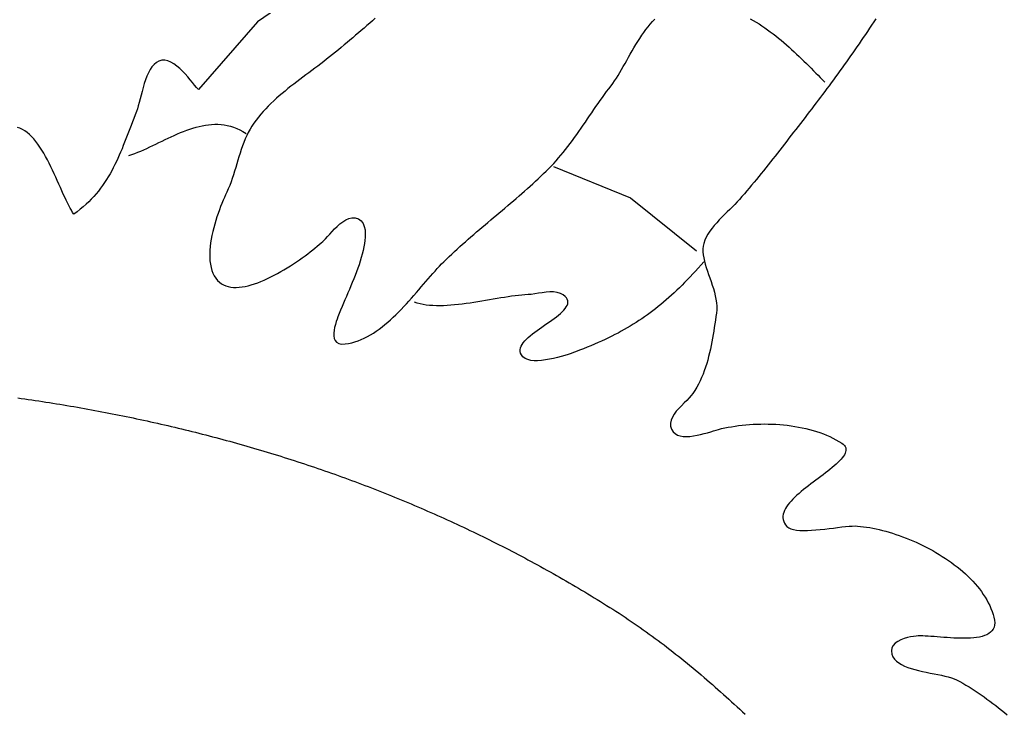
# Model space of a CAD drawing. Header units: millimetres. Extents: x 38 to 1443, y 33 to 1224.
# Drawn here: x 920.7 to 1190.4, y 726.8 to 916.2 of the extents above; entities that cross this region are included whole.
import ezdxf

# ---------------------------------------------------------------- set-up
doc = ezdxf.new("R2010")
doc.units = ezdxf.units.MM
doc.layers.add('0_0_0', color=3, linetype='Continuous')

msp = doc.modelspace()

# ---------------------------------------------------------------- linework, layer by layer
at = {"layer": '0_0_0'}
for points in [[(1014.42, 935.41), (985.61, 915.65), (969.52, 897.2), (969.03, 897.74), (968.49, 898.38), (967.9, 899.09), (967.27, 899.85), (966.6, 900.64), (965.9, 901.44), (965.17, 902.21), (964.41, 902.94), (963.63, 903.61), (962.84, 904.19), (962.03, 904.66), (961.21, 904.99), (960.39, 905.16), (959.57, 905.16), (958.75, 904.94), (958.04, 904.57), (957.41, 904.05), (956.84, 903.4), (956.32, 902.64), (955.86, 901.78), (955.44, 900.84), (955.06, 899.85), (954.72, 898.81), (954.41, 897.75), (954.12, 896.69), (953.85, 895.64), (953.6, 894.62), (953.35, 893.64), (953.11, 892.74), (952.86, 891.92), (952.6, 891.2), (952.23, 890.25), (951.86, 889.3), (951.49, 888.35), (951.14, 887.41), (950.78, 886.48), (950.43, 885.56), (950.08, 884.64), (949.73, 883.73), (949.38, 882.82), (949.02, 881.92), (948.66, 881.03), (948.29, 880.15), (947.91, 879.28), (947.52, 878.41), (947.12, 877.56), (946.71, 876.71), (946.29, 875.87), (945.85, 875.04), (945.39, 874.22), (944.92, 873.41), (944.42, 872.61), (943.91, 871.82), (943.37, 871.04), (942.8, 870.27), (942.22, 869.51), (941.6, 868.76), (940.96, 868.02), (940.28, 867.3), (939.58, 866.58), (938.84, 865.88), (938.06, 865.19), (937.26, 864.52), (936.41, 863.85), (935.52, 863.2), (935.18, 863.69), (934.84, 864.25), (934.48, 864.87), (934.13, 865.54), (933.76, 866.27), (933.39, 867.04), (933.01, 867.85), (932.63, 868.69), (932.23, 869.57), (931.83, 870.47), (931.42, 871.4), (931, 872.34), (930.57, 873.29), (930.14, 874.24), (929.69, 875.2), (929.23, 876.15), (928.76, 877.09), (928.28, 878.02), (927.78, 878.94), (927.28, 879.82), (926.76, 880.68), (926.23, 881.51), (925.68, 882.3), (925.12, 883.04), (924.55, 883.73), (923.97, 884.38), (923.36, 884.96), (922.75, 885.48), (922.11, 885.93), (921.46, 886.31), (920.8, 886.61), (920.12, 886.83)], [(1017.8, 916.66), (1017.05, 915.98), (1016.29, 915.31), (1015.52, 914.64), (1014.76, 913.98), (1013.99, 913.31), (1013.22, 912.65), (1012.45, 911.98), (1011.67, 911.32), (1010.89, 910.66), (1010.1, 910), (1009.32, 909.35), (1008.53, 908.69), (1007.73, 908.04), (1006.94, 907.39), (1006.14, 906.74), (1005.33, 906.09), (1004.52, 905.44), (1003.74, 904.82), (1002.95, 904.21), (1002.15, 903.6), (1001.34, 902.99), (1000.52, 902.38), (999.7, 901.77), (998.88, 901.17), (998.06, 900.56), (997.23, 899.94), (996.41, 899.32), (995.59, 898.7), (994.78, 898.07), (993.97, 897.44), (993.17, 896.79), (992.38, 896.14), (991.6, 895.48), (990.83, 894.8), (990.08, 894.11), (989.34, 893.41), (988.61, 892.7), (987.9, 891.97), (987.22, 891.22), (986.55, 890.46), (985.91, 889.67), (985.29, 888.87), (984.69, 888.05), (984.12, 887.2), (983.61, 886.37), (983.14, 885.5), (982.71, 884.61), (982.3, 883.7), (981.92, 882.76), (981.57, 881.81), (981.23, 880.84), (980.91, 879.86), (980.6, 878.87), (980.3, 877.88), (980, 876.88), (979.7, 875.88), (979.39, 874.89), (979.08, 873.91), (978.76, 872.93), (978.42, 871.97), (978.07, 871.03), (977.69, 870.1), (977.28, 869.2), (976.96, 868.51), (976.62, 867.76), (976.28, 866.97), (975.93, 866.14), (975.59, 865.26), (975.24, 864.35), (974.91, 863.41), (974.58, 862.45), (974.27, 861.46), (973.97, 860.46), (973.69, 859.44), (973.44, 858.42), (973.21, 857.39), (973.02, 856.37), (972.85, 855.34), (972.73, 854.33), (972.64, 853.33), (972.6, 852.35), (972.61, 851.39), (972.67, 850.45), (972.79, 849.55), (972.96, 848.68), (973.19, 847.86), (973.49, 847.07), (973.86, 846.34), (974.27, 845.69), (974.73, 845.13), (975.24, 844.64), (975.79, 844.23), (976.38, 843.89), (977.01, 843.63), (977.67, 843.43), (978.37, 843.29), (979.1, 843.22), (979.85, 843.2), (980.63, 843.24), (981.44, 843.33), (982.26, 843.47), (983.1, 843.66), (983.96, 843.9), (984.84, 844.17), (985.72, 844.49), (986.61, 844.84), (987.51, 845.22), (988.41, 845.63), (989.32, 846.07), (990.22, 846.53), (991.12, 847.02), (992.01, 847.52), (992.89, 848.04), (993.77, 848.57), (994.63, 849.11), (995.47, 849.66), (996.3, 850.21), (997.1, 850.77), (997.88, 851.32), (998.64, 851.87), (999.36, 852.41), (1000.06, 852.94), (1000.72, 853.46), (1001.35, 853.96), (1001.94, 854.44), (1002.49, 854.91), (1003, 855.34), (1003.46, 855.76), (1003.87, 856.14), (1004.24, 856.48), (1004.81, 857.07), (1005.41, 857.73), (1006.05, 858.44), (1006.72, 859.16), (1007.43, 859.87), (1008.17, 860.54), (1008.93, 861.13), (1009.73, 861.62), (1010.56, 861.97), (1011.41, 862.16), (1012.3, 862.16), (1013.24, 861.9), (1013.96, 861.39), (1014.48, 860.69), (1014.82, 859.85), (1015.02, 858.91), (1015.09, 857.93), (1015.08, 856.95), (1015, 856.02), (1014.88, 855.2), (1014.7, 854.24), (1014.49, 853.27), (1014.24, 852.3), (1013.97, 851.34), (1013.68, 850.37), (1013.37, 849.4), (1013.03, 848.43), (1012.68, 847.47), (1012.31, 846.5), (1011.93, 845.54), (1011.54, 844.58), (1011.14, 843.62), (1010.74, 842.67), (1010.33, 841.72), (1009.93, 840.77), (1009.52, 839.83), (1009.12, 838.89), (1008.73, 837.96), (1008.35, 837.03), (1007.97, 836.11), (1007.61, 835.2), (1007.38, 834.58), (1007.14, 833.87), (1006.91, 833.11), (1006.71, 832.31), (1006.56, 831.51), (1006.48, 830.72), (1006.49, 829.98), (1006.61, 829.3), (1006.87, 828.71), (1007.27, 828.24), (1007.85, 827.91), (1008.61, 827.75), (1009.59, 827.78), (1010.49, 827.92), (1011.37, 828.11), (1012.25, 828.36), (1013.12, 828.65), (1013.97, 828.98), (1014.82, 829.36), (1015.65, 829.78), (1016.47, 830.24), (1017.29, 830.74), (1018.09, 831.27), (1018.89, 831.84), (1019.67, 832.43), (1020.45, 833.05), (1021.21, 833.7), (1021.97, 834.36), (1022.71, 835.05), (1023.45, 835.76), (1024.18, 836.48), (1024.9, 837.22), (1025.61, 837.97), (1026.32, 838.73), (1027.01, 839.49), (1027.7, 840.26), (1028.38, 841.03), (1029.05, 841.8), (1029.71, 842.57), (1030.36, 843.33), (1031.01, 844.09), (1031.65, 844.83), (1032.28, 845.57), (1032.91, 846.29), (1033.53, 847), (1034.14, 847.68), (1034.75, 848.35), (1035.35, 848.99), (1035.94, 849.61), (1036.52, 850.2), (1037.24, 850.9), (1037.97, 851.6), (1038.7, 852.29), (1039.43, 852.97), (1040.17, 853.66), (1040.92, 854.33), (1041.67, 855.01), (1042.42, 855.68), (1043.18, 856.35), (1043.94, 857.01), (1044.71, 857.67), (1045.47, 858.33), (1046.24, 858.99), (1047.01, 859.65), (1047.78, 860.3), (1048.56, 860.95), (1049.33, 861.61), (1050.11, 862.26), (1050.88, 862.91), (1051.66, 863.56), (1052.43, 864.21), (1053.21, 864.87), (1053.98, 865.52), (1054.75, 866.17), (1055.52, 866.83), (1056.29, 867.49), (1057.06, 868.15), (1057.82, 868.81), (1058.58, 869.48), (1059.34, 870.15), (1060.09, 870.82), (1060.84, 871.5), (1061.58, 872.18), (1062.32, 872.87), (1063.06, 873.56), (1063.79, 874.25), (1064.51, 874.95), (1065.23, 875.66), (1065.9, 876.34), (1066.57, 877.05), (1067.23, 877.78), (1067.88, 878.52), (1068.52, 879.28), (1069.15, 880.06), (1069.78, 880.85), (1070.4, 881.65), (1071.01, 882.46), (1071.62, 883.28), (1072.22, 884.11), (1072.81, 884.94), (1073.41, 885.78), (1074, 886.63), (1074.58, 887.48), (1075.17, 888.33), (1075.75, 889.18), (1076.33, 890.03), (1076.91, 890.88), (1077.49, 891.72), (1078.07, 892.56), (1078.65, 893.4), (1079.23, 894.22), (1079.82, 895.04), (1080.41, 895.85), (1080.99, 896.65), (1081.59, 897.43), (1082.19, 898.2), (1082.68, 898.86), (1083.17, 899.55), (1083.65, 900.27), (1084.12, 901.03), (1084.6, 901.81), (1085.07, 902.62), (1085.54, 903.45), (1086.01, 904.29), (1086.49, 905.14), (1086.97, 906.01), (1087.45, 906.88), (1087.94, 907.75), (1088.44, 908.61), (1088.95, 909.47), (1089.47, 910.33), (1090.01, 911.16), (1090.55, 911.99), (1091.11, 912.79), (1091.69, 913.56), (1092.28, 914.31), (1092.9, 915.03), (1093.53, 915.71), (1094.19, 916.36)], [(1154.48, 916.47), (1153.92, 915.62), (1153.35, 914.77), (1152.78, 913.92), (1152.21, 913.07), (1151.64, 912.23), (1151.07, 911.38), (1150.5, 910.54), (1149.92, 909.7), (1149.34, 908.87), (1148.77, 908.03), (1148.19, 907.2), (1147.6, 906.37), (1147.02, 905.55), (1146.44, 904.72), (1145.85, 903.9), (1145.27, 903.09), (1144.68, 902.27), (1144.1, 901.46), (1143.51, 900.65), (1142.92, 899.85), (1142.33, 899.04), (1141.74, 898.24), (1141.15, 897.45), (1140.56, 896.66), (1139.96, 895.87), (1139.37, 895.08), (1138.78, 894.3), (1138.18, 893.52), (1137.59, 892.74), (1137, 891.97), (1136.4, 891.2), (1135.77, 890.39), (1135.15, 889.58), (1134.52, 888.77), (1133.89, 887.95), (1133.27, 887.14), (1132.64, 886.33), (1132.02, 885.52), (1131.4, 884.71), (1130.77, 883.9), (1130.15, 883.09), (1129.52, 882.28), (1128.89, 881.47), (1128.27, 880.67), (1127.64, 879.86), (1127.01, 879.06), (1126.38, 878.25), (1125.74, 877.45), (1125.11, 876.65), (1124.47, 875.85), (1123.83, 875.05), (1123.18, 874.26), (1122.54, 873.47), (1121.89, 872.68), (1121.24, 871.89), (1120.58, 871.1), (1119.92, 870.31), (1119.26, 869.53), (1118.59, 868.75), (1117.92, 867.98), (1117.24, 867.2), (1116.64, 866.54), (1115.99, 865.87), (1115.31, 865.19), (1114.61, 864.49), (1113.89, 863.79), (1113.17, 863.08), (1112.45, 862.36), (1111.74, 861.62), (1111.05, 860.87), (1110.38, 860.11), (1109.76, 859.33), (1109.18, 858.54), (1108.65, 857.73), (1108.19, 856.9), (1107.8, 856.06), (1107.49, 855.2), (1107.33, 854.48), (1107.25, 853.73), (1107.26, 852.94), (1107.34, 852.12), (1107.48, 851.28), (1107.68, 850.41), (1107.93, 849.52), (1108.2, 848.61), (1108.51, 847.68), (1108.83, 846.74), (1109.17, 845.79), (1109.5, 844.83), (1109.82, 843.86), (1110.12, 842.89), (1110.4, 841.91), (1110.64, 840.94), (1110.83, 839.98), (1110.96, 839.02), (1111.03, 838.06), (1111.03, 837.13), (1110.94, 836.2), (1110.81, 835.24), (1110.67, 834.27), (1110.53, 833.3), (1110.38, 832.31), (1110.23, 831.32), (1110.07, 830.33), (1109.9, 829.33), (1109.71, 828.33), (1109.52, 827.33), (1109.31, 826.34), (1109.08, 825.34), (1108.84, 824.36), (1108.58, 823.38), (1108.3, 822.41), (1107.99, 821.44), (1107.66, 820.49), (1107.31, 819.56), (1106.92, 818.63), (1106.51, 817.73), (1106.07, 816.84), (1105.6, 815.97), (1105.09, 815.12), (1104.55, 814.29), (1104.09, 813.69), (1103.51, 813.05), (1102.85, 812.38), (1102.13, 811.68), (1101.4, 810.95), (1100.69, 810.2), (1100.01, 809.43), (1099.42, 808.64), (1098.93, 807.83), (1098.58, 807.02), (1098.41, 806.19), (1098.44, 805.36), (1098.7, 804.52), (1099.13, 803.84), (1099.68, 803.32), (1100.33, 802.94), (1101.09, 802.69), (1101.91, 802.56), (1102.8, 802.52), (1103.74, 802.57), (1104.7, 802.69), (1105.68, 802.86), (1106.65, 803.08), (1107.6, 803.32), (1108.52, 803.58), (1109.39, 803.84), (1110.19, 804.08), (1110.91, 804.3), (1111.52, 804.47), (1112.39, 804.68), (1113.28, 804.88), (1114.19, 805.06), (1115.12, 805.22), (1116.06, 805.37), (1117.02, 805.51), (1118, 805.62), (1118.99, 805.72), (1119.99, 805.8), (1121, 805.87), (1122.03, 805.91), (1123.05, 805.94), (1124.09, 805.95), (1125.12, 805.94), (1126.17, 805.91), (1127.21, 805.86), (1128.25, 805.79), (1129.29, 805.7), (1130.32, 805.59), (1131.35, 805.46), (1132.38, 805.31), (1133.39, 805.13), (1134.4, 804.94), (1135.4, 804.72), (1136.38, 804.47), (1137.35, 804.21), (1138.3, 803.92), (1139.24, 803.6), (1140.16, 803.26), (1141.05, 802.9), (1141.93, 802.51), (1142.78, 802.1), (1143.61, 801.66), (1144.41, 801.2), (1145.19, 800.71), (1145.58, 800.41), (1145.89, 800.1), (1146.11, 799.77), (1146.26, 799.43), (1146.32, 799.08), (1146.32, 798.72), (1146.25, 798.34), (1146.11, 797.95), (1145.91, 797.56), (1145.65, 797.15), (1145.34, 796.73), (1144.98, 796.31), (1144.57, 795.87), (1144.12, 795.43), (1143.63, 794.97), (1143.11, 794.52), (1142.55, 794.05), (1141.97, 793.58), (1141.36, 793.1), (1140.73, 792.61), (1140.09, 792.12), (1139.43, 791.62), (1138.76, 791.12), (1138.09, 790.62), (1137.41, 790.11), (1136.74, 789.6), (1136.07, 789.08), (1135.41, 788.57), (1134.76, 788.05), (1134.13, 787.53), (1133.52, 787.01), (1132.94, 786.49), (1132.38, 785.97), (1131.85, 785.45), (1131.36, 784.93), (1130.91, 784.41), (1130.5, 783.89), (1130.13, 783.38), (1129.82, 782.87), (1129.56, 782.36), (1129.36, 781.85), (1129.21, 781.35), (1129.13, 780.85), (1129.12, 780.36), (1129.19, 779.87), (1129.33, 779.39), (1129.54, 778.92), (1129.84, 778.45), (1130.23, 777.99), (1130.69, 777.62), (1131.28, 777.34), (1132, 777.13), (1132.83, 776.99), (1133.76, 776.91), (1134.76, 776.88), (1135.84, 776.9), (1136.96, 776.96), (1138.13, 777.04), (1139.32, 777.16), (1140.53, 777.29), (1141.73, 777.43), (1142.91, 777.57), (1144.06, 777.71), (1145.17, 777.85), (1146.21, 777.96), (1147.19, 778.05), (1148.07, 778.11), (1148.86, 778.13), (1149.52, 778.11), (1150.33, 778.03), (1151.15, 777.94), (1151.98, 777.82), (1152.83, 777.68), (1153.69, 777.52), (1154.56, 777.34), (1155.44, 777.14), (1156.33, 776.92), (1157.23, 776.68), (1158.14, 776.42), (1159.05, 776.14), (1159.96, 775.84), (1160.88, 775.53), (1161.8, 775.19), (1162.73, 774.84), (1163.65, 774.47), (1164.57, 774.08), (1165.49, 773.68), (1166.41, 773.25), (1167.32, 772.82), (1168.22, 772.36), (1169.12, 771.89), (1170.01, 771.4), (1170.89, 770.9), (1171.76, 770.38), (1172.62, 769.84), (1173.47, 769.3), (1174.3, 768.73), (1175.12, 768.16), (1175.92, 767.56), (1176.7, 766.96), (1177.47, 766.34), (1178.21, 765.71), (1178.94, 765.06), (1179.64, 764.41), (1180.32, 763.74), (1180.97, 763.05), (1181.6, 762.36), (1182.21, 761.65), (1182.78, 760.94), (1183.33, 760.21), (1183.84, 759.47), (1184.33, 758.72), (1184.78, 757.96), (1185.2, 757.19), (1185.59, 756.41), (1185.93, 755.63), (1186.25, 754.83), (1186.52, 754.02), (1186.75, 753.21), (1186.91, 752.42), (1186.96, 751.71), (1186.91, 751.07), (1186.76, 750.49), (1186.53, 749.98), (1186.2, 749.52), (1185.8, 749.12), (1185.32, 748.77), (1184.77, 748.47), (1184.16, 748.22), (1183.5, 748), (1182.78, 747.83), (1182.01, 747.7), (1181.21, 747.6), (1180.36, 747.53), (1179.49, 747.49), (1178.6, 747.48), (1177.68, 747.48), (1176.76, 747.51), (1175.82, 747.55), (1174.88, 747.6), (1173.95, 747.66), (1173.03, 747.73), (1172.12, 747.8), (1171.23, 747.88), (1170.37, 747.95), (1169.54, 748.01), (1168.74, 748.06), (1167.99, 748.11), (1167.29, 748.13), (1166.64, 748.14), (1166.05, 748.13), (1165.52, 748.1), (1164.8, 748.01), (1163.97, 747.87), (1163.09, 747.67), (1162.18, 747.4), (1161.3, 747.07), (1160.49, 746.65), (1159.78, 746.15), (1159.22, 745.56), (1158.86, 744.87), (1158.72, 744.07), (1158.87, 743.15), (1159.16, 742.46), (1159.58, 741.83), (1160.12, 741.27), (1160.76, 740.76), (1161.49, 740.31), (1162.31, 739.91), (1163.19, 739.55), (1164.13, 739.23), (1165.13, 738.94), (1166.15, 738.68), (1167.2, 738.44), (1168.27, 738.22), (1169.33, 738.01), (1170.39, 737.81), (1171.42, 737.61), (1172.42, 737.4), (1173.37, 737.19), (1174.27, 736.96), (1175.11, 736.72), (1175.86, 736.45), (1176.52, 736.15), (1177.39, 735.7), (1178.24, 735.22), (1179.09, 734.73), (1179.93, 734.23), (1180.76, 733.71), (1181.59, 733.17), (1182.41, 732.62), (1183.22, 732.06), (1184.03, 731.49), (1184.84, 730.91), (1185.64, 730.31), (1186.43, 729.71), (1187.23, 729.11), (1188.02, 728.49), (1188.8, 727.88), (1189.59, 727.25), (1190.37, 726.63)], [(1120.21, 916.51), (1121.01, 916.05), (1121.81, 915.58), (1122.6, 915.09), (1123.38, 914.58), (1124.15, 914.06), (1124.92, 913.52), (1125.68, 912.96), (1126.43, 912.39), (1127.17, 911.82), (1127.91, 911.23), (1128.64, 910.63), (1129.36, 910.02), (1130.07, 909.4), (1130.78, 908.77), (1131.48, 908.14), (1132.17, 907.51), (1132.86, 906.87), (1133.53, 906.22), (1134.2, 905.58), (1134.87, 904.93), (1135.52, 904.28), (1136.17, 903.63), (1136.82, 902.99), (1137.45, 902.34), (1138.08, 901.7), (1138.7, 901.07), (1139.32, 900.44), (1139.92, 899.82), (1140.52, 899.2)], [(950.52, 879.2), (951.33, 879.47), (952.15, 879.77), (952.96, 880.09), (953.78, 880.42), (954.6, 880.78), (955.43, 881.15), (956.26, 881.53), (957.08, 881.92), (957.92, 882.31), (958.75, 882.72), (959.58, 883.12), (960.42, 883.52), (961.26, 883.92), (962.1, 884.31), (962.94, 884.69), (963.79, 885.07), (964.63, 885.43), (965.48, 885.77), (966.33, 886.09), (967.18, 886.39), (968.03, 886.67), (968.88, 886.92), (969.73, 887.14), (970.58, 887.33), (971.43, 887.49), (972.29, 887.6), (973.14, 887.68), (973.99, 887.72), (974.85, 887.71), (975.7, 887.66), (976.56, 887.55), (977.41, 887.39), (978.26, 887.18), (979.12, 886.91), (979.97, 886.58), (980.82, 886.19), (981.67, 885.73), (982.52, 885.2)], [(1066.52, 876.2), (1087.52, 867.67), (1105.52, 853.2)], [(1107.52, 850.2), (1106.76, 849.34), (1106, 848.5), (1105.24, 847.68), (1104.5, 846.88), (1103.76, 846.1), (1103.02, 845.33), (1102.29, 844.59), (1101.57, 843.86), (1100.84, 843.14), (1100.12, 842.45), (1099.4, 841.76), (1098.68, 841.1), (1097.96, 840.45), (1097.24, 839.81), (1096.52, 839.19), (1095.79, 838.58), (1095.06, 837.98), (1094.33, 837.4), (1093.59, 836.83), (1092.85, 836.27), (1092.1, 835.72), (1091.35, 835.18), (1090.58, 834.66), (1089.81, 834.14), (1089.03, 833.63), (1088.24, 833.14), (1087.44, 832.65), (1086.63, 832.17), (1085.8, 831.7), (1084.96, 831.23), (1084.11, 830.77), (1083.24, 830.32), (1082.36, 829.88), (1081.46, 829.44), (1080.55, 829), (1079.61, 828.58), (1078.66, 828.15), (1077.69, 827.73), (1076.7, 827.31), (1075.69, 826.9), (1074.66, 826.49), (1073.6, 826.08), (1072.52, 825.68), (1071.96, 825.47), (1071.26, 825.22), (1070.45, 824.95), (1069.55, 824.66), (1068.57, 824.37), (1067.53, 824.09), (1066.46, 823.83), (1065.37, 823.6), (1064.27, 823.41), (1063.2, 823.27), (1062.15, 823.2), (1061.17, 823.21), (1060.25, 823.3), (1059.43, 823.5), (1058.72, 823.81), (1058.14, 824.24), (1057.7, 824.8), (1057.49, 825.27), (1057.39, 825.74), (1057.39, 826.22), (1057.48, 826.69), (1057.65, 827.17), (1057.91, 827.64), (1058.23, 828.12), (1058.63, 828.6), (1059.08, 829.08), (1059.58, 829.56), (1060.13, 830.03), (1060.72, 830.51), (1061.34, 830.99), (1061.99, 831.46), (1062.65, 831.94), (1063.33, 832.41), (1064.01, 832.88), (1064.69, 833.35), (1065.37, 833.82), (1066.03, 834.28), (1066.66, 834.74), (1067.27, 835.2), (1067.85, 835.65), (1068.39, 836.1), (1068.87, 836.55), (1069.3, 837), (1069.67, 837.44), (1069.98, 837.87), (1070.2, 838.3), (1070.35, 838.73), (1070.41, 839.15), (1070.37, 839.56), (1070.24, 839.97), (1069.99, 840.37), (1069.63, 840.77), (1069.15, 841.16), (1068.35, 841.59), (1067.46, 841.86), (1066.5, 841.98), (1065.49, 841.99), (1064.45, 841.91), (1063.4, 841.77), (1062.36, 841.61), (1061.36, 841.45), (1060.4, 841.32), (1059.52, 841.24), (1058.69, 841.19), (1057.82, 841.12), (1056.92, 841.03), (1056, 840.92), (1055.05, 840.79), (1054.08, 840.65), (1053.09, 840.5), (1052.09, 840.34), (1051.07, 840.17), (1050.03, 839.99), (1048.99, 839.81), (1047.94, 839.63), (1046.88, 839.46), (1045.81, 839.28), (1044.75, 839.11), (1043.69, 838.95), (1042.62, 838.8), (1041.57, 838.66), (1040.52, 838.53), (1039.48, 838.43), (1038.45, 838.34), (1037.43, 838.27), (1036.43, 838.22), (1035.45, 838.2), (1034.49, 838.21), (1033.55, 838.24), (1032.64, 838.31), (1031.75, 838.41), (1030.9, 838.55), (1030.07, 838.73), (1029.28, 838.94), (1028.52, 839.2)], [(920.19, 813.07), (921.15, 812.93), (922.11, 812.8), (923.07, 812.66), (924.03, 812.52), (924.99, 812.37), (925.95, 812.23), (926.91, 812.08), (927.87, 811.93), (928.83, 811.78), (929.78, 811.63), (930.74, 811.48), (931.7, 811.32), (932.66, 811.16), (933.61, 811), (934.57, 810.84), (935.52, 810.68), (936.48, 810.51), (937.43, 810.34), (938.39, 810.17), (939.34, 810), (940.3, 809.83), (941.25, 809.65), (942.2, 809.48), (943.15, 809.3), (944.11, 809.12), (945.06, 808.93), (946.01, 808.75), (946.96, 808.56), (947.91, 808.37), (948.86, 808.18), (949.81, 807.98), (950.76, 807.79), (951.7, 807.59), (952.65, 807.39), (953.6, 807.19), (954.55, 806.99), (955.49, 806.78), (956.44, 806.57), (957.38, 806.36), (958.33, 806.15), (959.27, 805.94), (960.22, 805.72), (961.16, 805.51), (962.11, 805.29), (963.05, 805.06), (963.99, 804.84), (964.93, 804.61), (965.87, 804.39), (966.81, 804.16), (967.75, 803.92), (968.69, 803.69), (969.63, 803.45), (970.57, 803.21), (971.51, 802.97), (972.45, 802.73), (973.38, 802.48), (974.32, 802.24), (975.26, 801.99), (976.19, 801.74), (977.13, 801.48), (978.06, 801.23), (978.99, 800.97), (979.93, 800.71), (980.86, 800.45), (981.79, 800.18), (982.72, 799.92), (983.65, 799.65), (984.58, 799.38), (985.51, 799.11), (986.44, 798.83), (987.37, 798.55), (988.3, 798.27), (989.23, 797.99), (990.15, 797.71), (991.08, 797.42), (992.01, 797.13), (992.93, 796.84), (993.86, 796.55), (994.78, 796.26), (995.7, 795.96), (996.63, 795.66), (997.55, 795.36), (998.47, 795.05), (999.39, 794.75), (1000.31, 794.44), (1001.23, 794.13), (1002.15, 793.82), (1003.07, 793.5), (1003.98, 793.19), (1004.9, 792.87), (1005.82, 792.54), (1006.73, 792.22), (1007.65, 791.89), (1008.56, 791.57), (1009.48, 791.24), (1010.39, 790.9), (1011.3, 790.57), (1012.21, 790.23), (1013.12, 789.89), (1014.03, 789.55), (1014.94, 789.2), (1015.85, 788.86), (1016.76, 788.51), (1017.67, 788.15), (1018.58, 787.8), (1019.48, 787.44), (1020.39, 787.09), (1021.29, 786.73), (1022.2, 786.36), (1023.1, 786), (1024, 785.63), (1024.9, 785.26), (1025.81, 784.89), (1026.71, 784.51), (1027.61, 784.13), (1028.5, 783.75), (1029.4, 783.37), (1030.3, 782.99), (1031.2, 782.6), (1032.09, 782.21), (1032.99, 781.82), (1033.88, 781.42), (1034.78, 781.03), (1035.67, 780.63), (1036.56, 780.23), (1037.45, 779.82), (1038.34, 779.42), (1039.23, 779.01), (1040.12, 778.6), (1041.01, 778.19), (1041.9, 777.77), (1042.79, 777.35), (1043.67, 776.93), (1044.56, 776.51), (1045.44, 776.08), (1046.33, 775.65), (1047.21, 775.22), (1048.09, 774.79), (1048.97, 774.35), (1049.85, 773.92), (1050.73, 773.48), (1051.61, 773.03), (1052.49, 772.59), (1053.37, 772.14), (1054.24, 771.69), (1055.12, 771.24), (1055.99, 770.78), (1056.87, 770.32), (1057.74, 769.86), (1058.61, 769.4), (1059.48, 768.93), (1060.35, 768.47), (1061.22, 768), (1062.09, 767.52), (1062.96, 767.05), (1063.83, 766.57), (1064.69, 766.09), (1065.56, 765.6), (1066.42, 765.12), (1067.29, 764.63), (1068.15, 764.14), (1069.01, 763.65), (1069.87, 763.15), (1070.73, 762.65), (1071.59, 762.15), (1072.45, 761.64), (1073.31, 761.14), (1074.16, 760.63), (1075.02, 760.12), (1075.87, 759.6), (1076.73, 759.09), (1077.58, 758.57), (1078.43, 758.04), (1079.28, 757.52), (1080.13, 756.99), (1080.98, 756.46), (1081.83, 755.93), (1082.68, 755.39), (1083.52, 754.86), (1084.37, 754.31), (1085.21, 753.77), (1086.04, 753.22), (1086.88, 752.66), (1087.71, 752.1), (1088.54, 751.54), (1089.36, 750.97), (1090.18, 750.4), (1091, 749.82), (1091.82, 749.24), (1092.63, 748.65), (1093.44, 748.06), (1094.25, 747.47), (1095.05, 746.87), (1095.86, 746.27), (1096.65, 745.66), (1097.45, 745.05), (1098.24, 744.44), (1099.04, 743.82), (1099.82, 743.2), (1100.61, 742.58), (1101.39, 741.95), (1102.18, 741.32), (1102.95, 740.69), (1103.73, 740.05), (1104.5, 739.41), (1105.28, 738.77), (1106.04, 738.12), (1106.81, 737.48), (1107.58, 736.82), (1108.34, 736.17), (1109.1, 735.51), (1109.86, 734.85), (1110.61, 734.19), (1111.37, 733.53), (1112.12, 732.86), (1112.87, 732.19), (1113.62, 731.52), (1114.36, 730.84), (1115.11, 730.17), (1115.85, 729.49), (1116.59, 728.81), (1117.33, 728.13), (1118.06, 727.44), (1118.8, 726.75)]]:
    msp.add_lwpolyline(points, dxfattribs=at)

doc.saveas('drawing.dxf')
